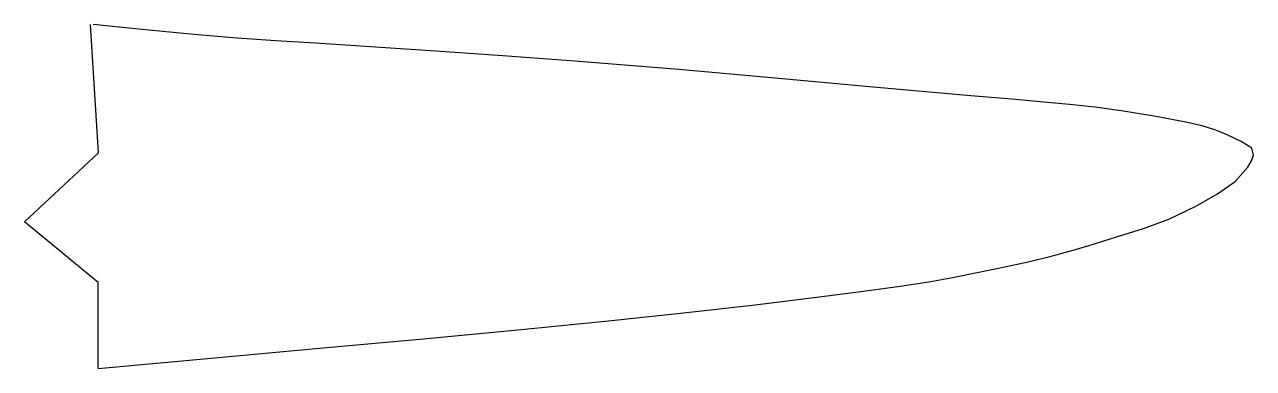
# Model space of a CAD drawing. Extents: x -335 to -111, y -2602 to -2539.
import ezdxf

# ---------------------------------------------------------------- set-up
doc = ezdxf.new("R2010")
doc.units = 0
doc.header["$MEASUREMENT"] = 0
doc.layers.add('MODELSKETCH_VISIBLE', color=7, linetype='CONTINUOUS')

msp = doc.modelspace()

# ---------------------------------------------------------------- linework, layer by layer
at = {"layer": 'MODELSKETCH_VISIBLE'}
for p, q in [((-321.23, -2562.69), (-322.69, -2539.33)), ((-110.53, -2563.12), (-110.85, -2561.85)), ((-334.7, -2575.3), (-321.23, -2562.69)), ((-321.29, -2586.33), (-334.7, -2575.3)), ((-321.29, -2602.02), (-321.29, -2586.33))]:
    msp.add_line(p, q, dxfattribs=at)
at = {"layer": 'MODELSKETCH_VISIBLE', "flags": 128}
for points in [[(-110.85, -2561.85), (-112.77, -2560.62), (-115.19, -2559.48), (-117.4, -2558.59), (-119.89, -2557.81), (-122.83, -2557.13), (-128.62, -2556.03), (-134.67, -2555.04), (-139.45, -2554.4), (-144.11, -2553.88), (-148.78, -2553.45), (-154.62, -2552.95), (-162.06, -2552.33), (-180.56, -2550.7), (-197.8, -2549.08), (-215.36, -2547.5), (-234.31, -2545.98), (-247.47, -2545.03), (-259.68, -2544.18), (-270.7, -2543.44), (-281.64, -2542.75), (-288.92, -2542.28), (-296.7, -2541.72), (-305.1, -2541.01), (-313.88, -2540.17), (-322.16, -2539.33)], [(-321.29, -2602.02), (-300.64, -2600.18), (-280.89, -2598.35), (-262.6, -2596.66), (-245.35, -2595.05), (-228.16, -2593.35), (-215.02, -2591.95), (-201.41, -2590.4), (-188.29, -2588.79), (-181.24, -2587.87), (-174.98, -2587.01), (-169.74, -2586.22), (-165.73, -2585.53), (-160.64, -2584.48), (-156.18, -2583.54), (-151.61, -2582.58), (-147.17, -2581.51), (-142.96, -2580.35), (-139.31, -2579.22), (-135.48, -2578.02), (-130.61, -2576.5), (-125.97, -2574.81), (-121.06, -2572.45), (-117.06, -2570.16), (-113.86, -2567.94), (-111.55, -2565.34), (-110.9, -2564.19), (-110.53, -2563.12)]]:
    msp.add_lwpolyline(points, dxfattribs=at)

doc.saveas('drawing.dxf')
